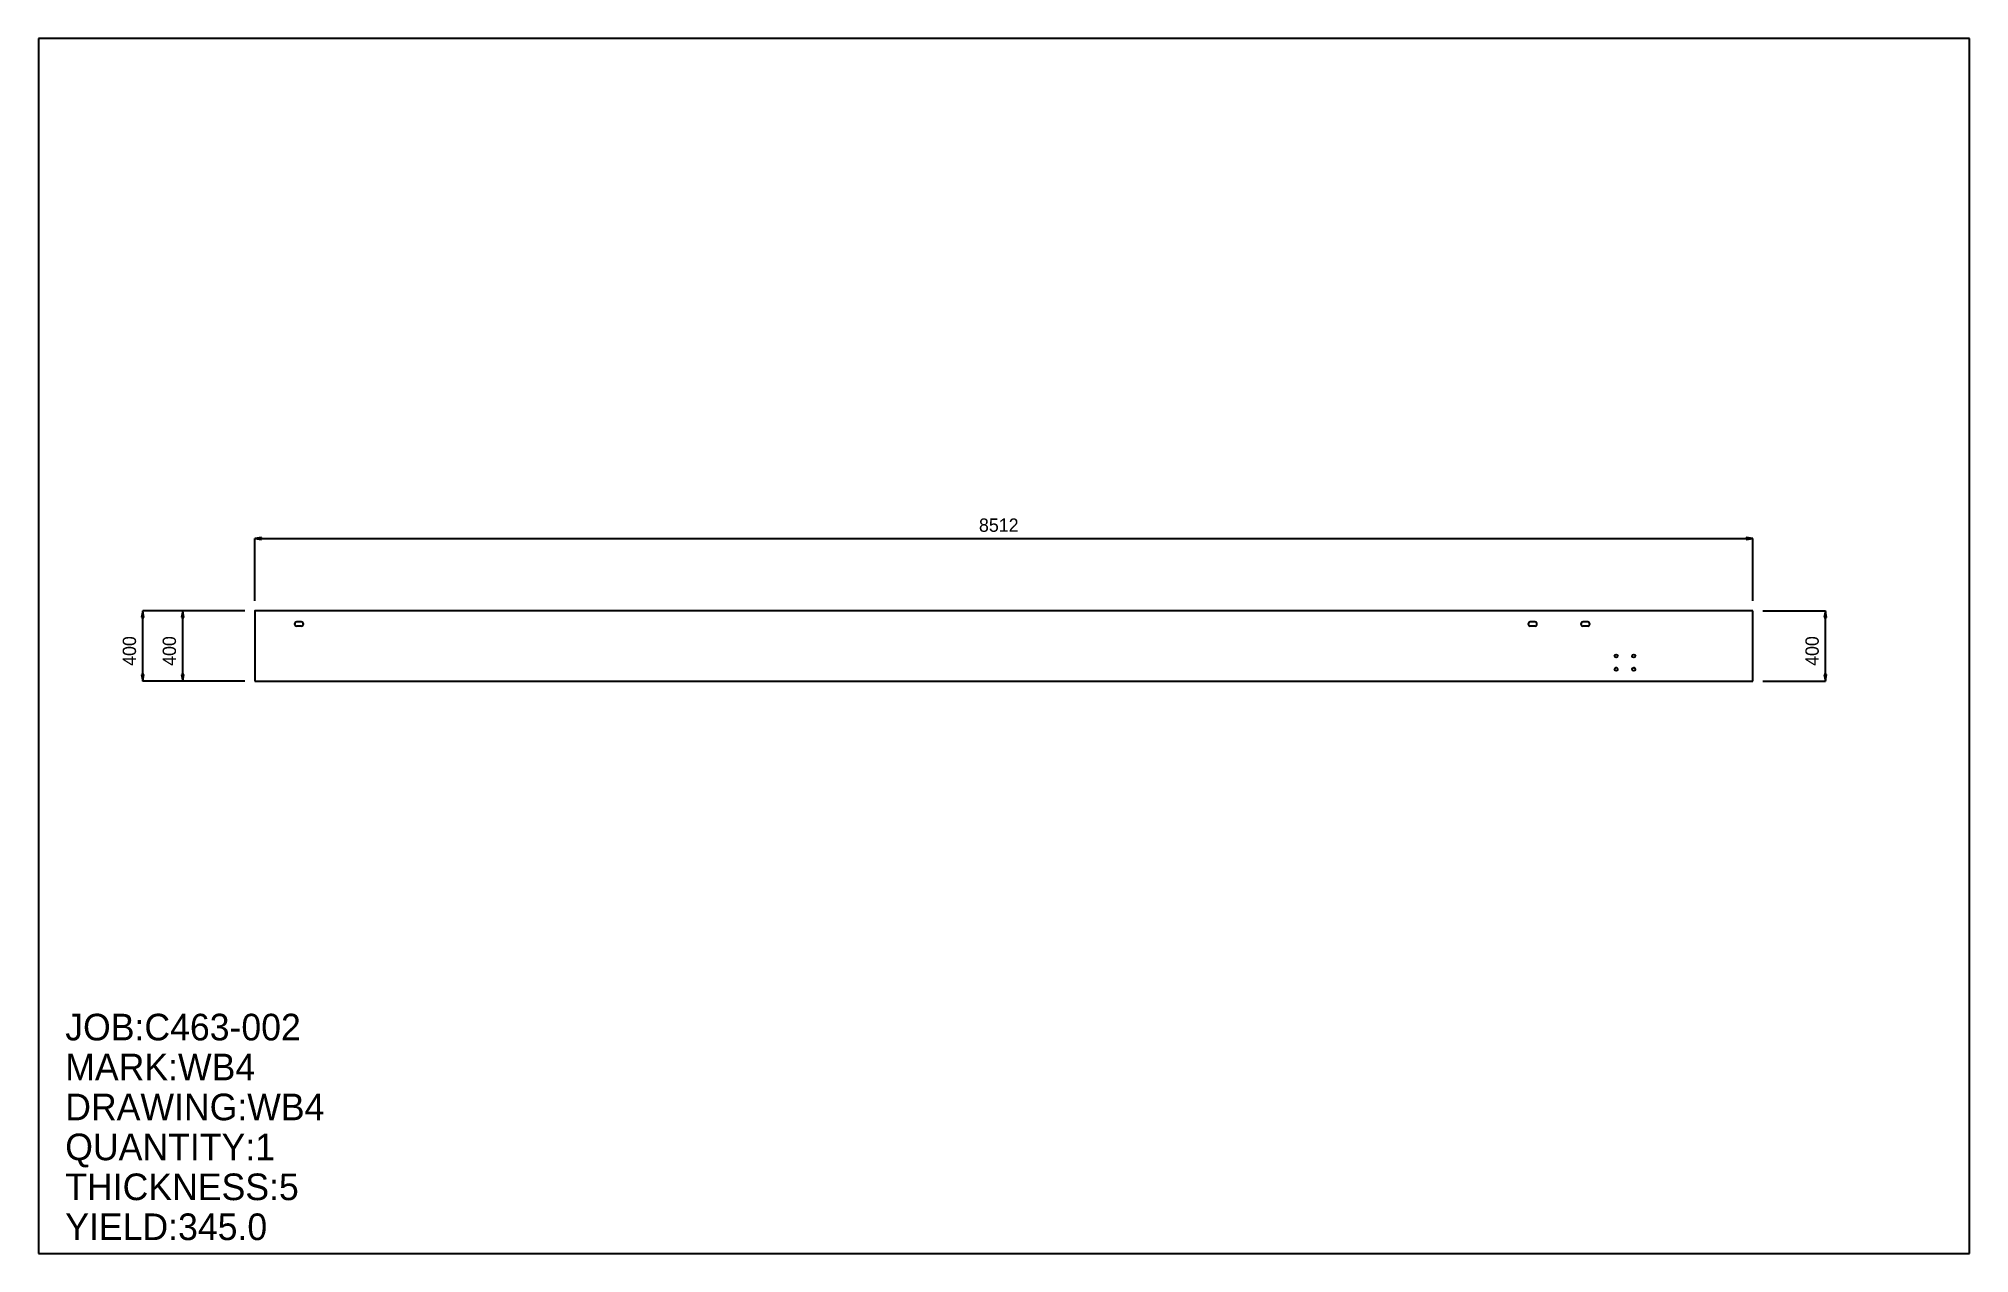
# Model space of a CAD drawing. Extents: x 0 to 10972, y 0 to 6905.
import ezdxf

# ---------------------------------------------------------------- set-up
doc = ezdxf.new("R2010")
doc.units = 0
doc.header["$LTSCALE"] = 0.125
for name, color, linetype in [('2', 7, 'CONTINUOUS'), ('3', 1, 'CONTINUOUS'), ('4', 1, 'CONTINUOUS'), ('5', 7, 'CONTINUOUS'), ('6', 4, 'CONTINUOUS')]:
    doc.layers.add(name, color=color, linetype=linetype)

# ---------------------------------------------------------------- blocks, each defined once
blk = doc.blocks.new('ARROW')
at = {"layer": '2', "linetype": 'CONTINUOUS'}
for p, q in [((0, 0), (-1, 0.166667)), ((-1, 0.166667), (-1, -0.166667)), ((-1, -0.166667), (0, 0))]:
    blk.add_line(p, q, dxfattribs=at)
blk = doc.blocks.new('PLATE')
at = {"layer": '3', "linetype": 'CONTINUOUS'}
for p, q in [((0, 0), (0, -400)), ((8512, 0), (0, 0)), ((8512, -400), (8512, 0)), ((0, -400), (8512, -400))]:
    blk.add_line(p, q, dxfattribs=at)
at = {"layer": '4', "linetype": 'CONTINUOUS'}
for p, q in [((263, -63), (237, -63)), ((263, -87), (237, -87)), ((7273, -63), (7247, -63)), ((7273, -87), (7247, -87)), ((7573, -63), (7547, -63)), ((7573, -87), (7547, -87))]:
    blk.add_line(p, q, dxfattribs=at)
for centre in [(7735, -257), (7735, -332), (7835, -257), (7835, -332)]:
    blk.add_circle(centre, 9, dxfattribs=at)
for centre, start, end in [((237, -75), 90, -90), ((263, -75), -90, 90), ((7247, -75), 90, -90), ((7273, -75), -90, 90), ((7547, -75), 90, -90), ((7573, -75), -90, 90)]:
    blk.add_arc(centre, 12, start, end, dxfattribs=at)
at = {"layer": '5', "linetype": 'CONTINUOUS'}
blk.add_line((0, 0), (0, 0), dxfattribs=at)
blk.add_line((0, 0), (0, 0), dxfattribs=at)
blk.add_circle((0, 0), 0.1, dxfattribs=at)
at = {"layer": '6', "linetype": 'CONTINUOUS'}
for p, q in [((0, 57), (0, 411)), ((0, 411), (8512, 411)), ((8512, 57), (8512, 411)), ((-57, 0), (-638, 0)), ((-638, -400), (-638, 0)), ((-57, 0), (-411, 0)), ((-411, -400), (-411, 0)), ((8569, 0), (8924, 0)), ((8924, -400), (8924, 0)), ((-57, -400), (-638, -400)), ((-57, -400), (-411, -400)), ((8569, -400), (8924, -400))]:
    blk.add_line(p, q, dxfattribs=at)
at = {"layer": '6', "xscale": 37.833233, "yscale": 37.833233, "zscale": 37.833233}
for p, rotation in [((0, 411), 180), ((-638, 0), 90), ((-411, 0), 90), ((8924, 0), 90), ((-638, -400), 270), ((-411, -400), 270), ((8924, -400), 270)]:
    blk.add_blockref('ARROW', p, dxfattribs=dict(at, rotation=rotation))
blk.add_blockref('ARROW', (8512, 411), dxfattribs=at)
at = {"layer": '5'}
blk.add_text('ZERO', height=0.015, dxfattribs=at).set_placement((0, 0))
at = {"layer": '6'}
blk.add_text('8512', height=75.7, dxfattribs=at).set_placement((4114, 449))
for p in [(-676, -313), (-449, -313), (8886, -313)]:
    blk.add_text('400', height=75.7, rotation=90, dxfattribs=at).set_placement(p)

msp = doc.modelspace()

# ---------------------------------------------------------------- linework, layer by layer
at = {"layer": '5', "linetype": 'CONTINUOUS'}
for p, q in [((10971.639, 6904.5654), (0, 6904.5654)), ((0, 6904.5654), (0, 0)), ((10971.639, 0), (10971.639, 6904.5654)), ((0, 0), (10971.639, 0))]:
    msp.add_line(p, q, dxfattribs=at)

# ---------------------------------------------------------------- block references
at = {"layer": '2'}
msp.add_blockref('PLATE', (1229.5806, 3652.2827), dxfattribs=at)

# ---------------------------------------------------------------- texts
at = {"layer": '5'}
for s, p in [('JOB:C463-002', (151.33293, 1210.6635)), ('MARK:WB4', (151.33293, 983.66406)), ('DRAWING:WB4', (151.33293, 756.66467)), ('QUANTITY:1', (151.33293, 529.66528)), ('THICKNESS:5', (151.33293, 302.66586)), ('YIELD:345.0', (151.33293, 75.666466))]:
    msp.add_text(s, height=151.333, dxfattribs=at).set_placement(p)

doc.saveas('drawing.dxf')
